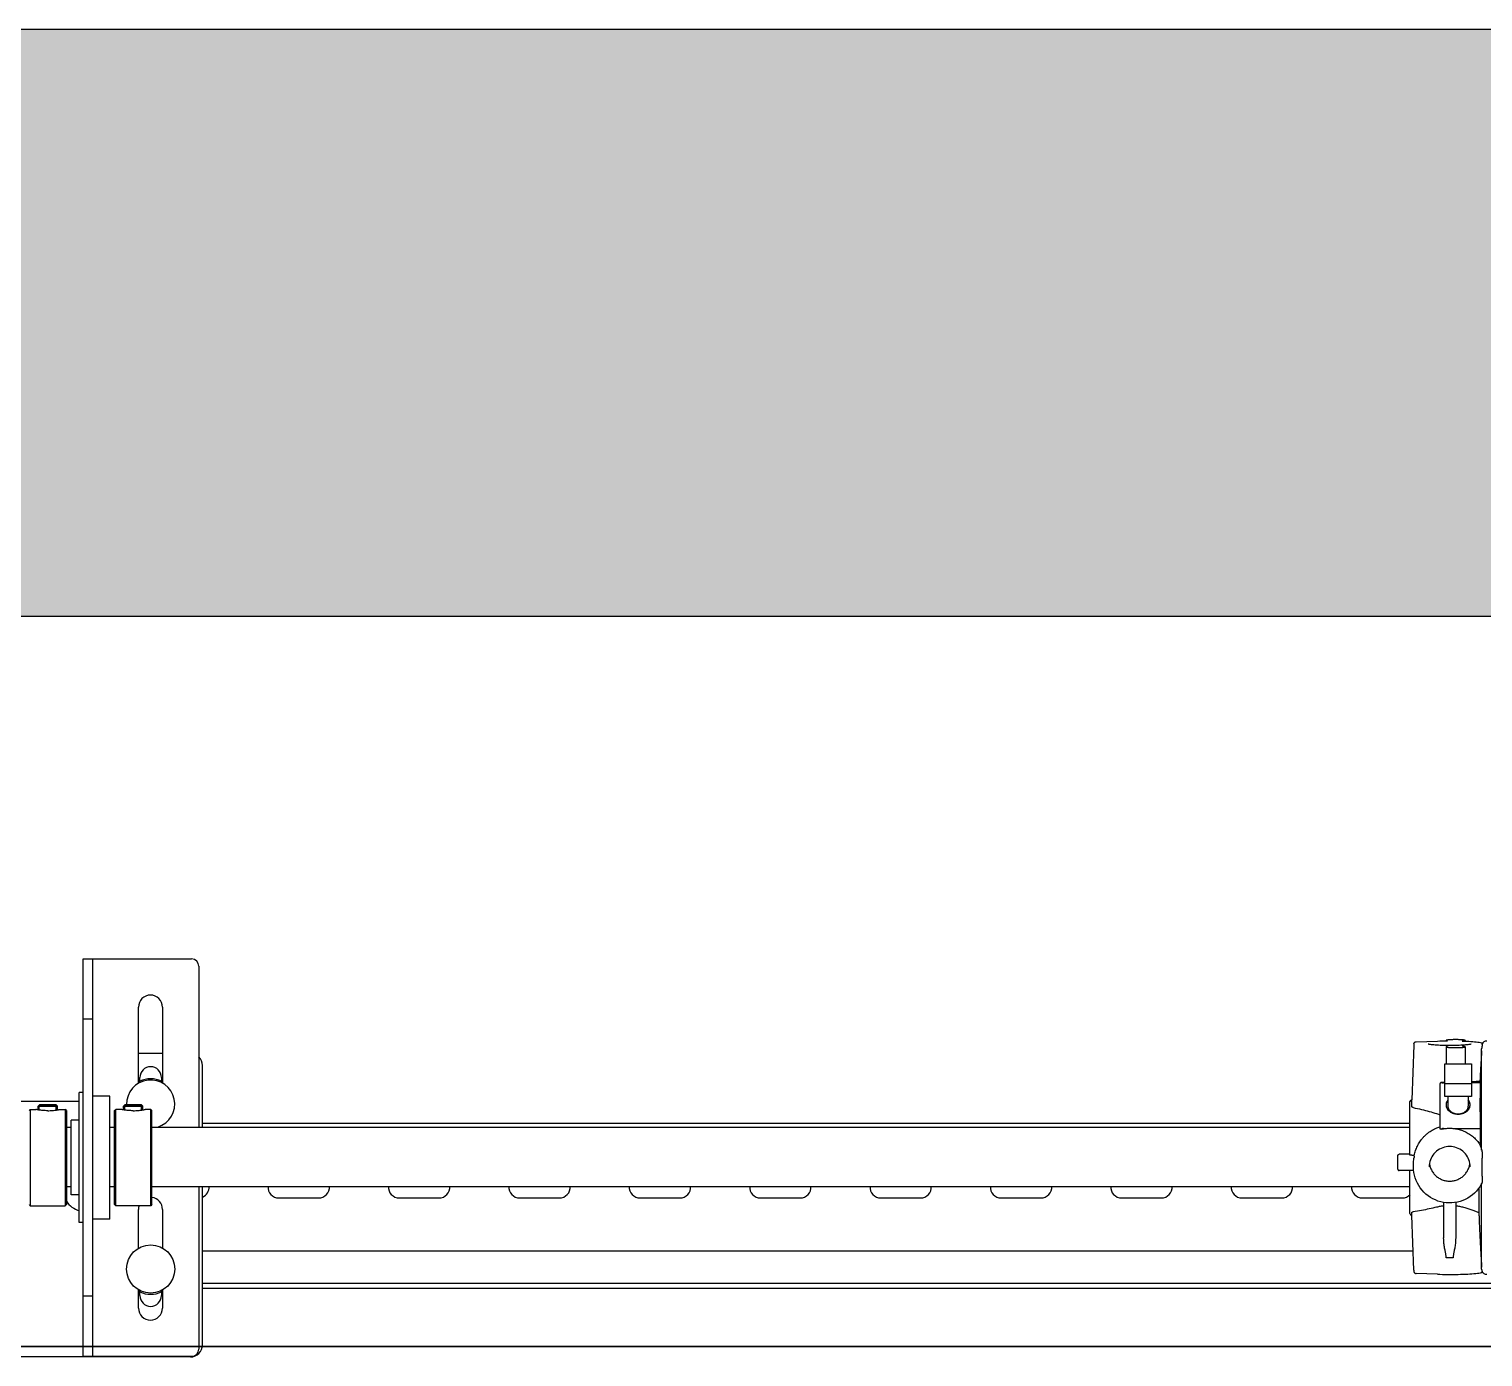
# Model space of a CAD drawing. Header units: millimetres. Extents: x 21899 to 38731, y -5425 to 3612.
# Drawn here: x 23619 to 24223, y -2795 to -2244 of the extents above; entities that cross this region are included whole.
import ezdxf

# ---------------------------------------------------------------- set-up
doc = ezdxf.new("R2010")
doc.units = ezdxf.units.MM
doc.layers.add('dwgmodels.com', color=250, linetype='Continuous')

msp = doc.modelspace()

# ---------------------------------------------------------------- hatches: boundary and pattern name
at = {"layer": 'dwgmodels.com', "true_color": 0xc7c8ca}
h = msp.add_hatch(color=9, dxfattribs=at)
h.dxf.hatch_style = 1
h.paths.add_polyline_path([(21917.10988160016, -2243.561210190703), (25517.10988160016, -2243.561210190703), (25517.10988160016, -2487.446244639048), (21917.10988160016, -2487.446244639048)])

# ---------------------------------------------------------------- linework, layer by layer
at = {"color": 7, "linetype": 'Continuous'}
for p, q in [((23641.5734292887, -2629.663506202787), (23686.5734292887, -2629.663506202787)), ((23641.5734292887, -2794.663506202787), (23641.5734292887, -2629.663506202787)), ((23645.5734292887, -2794.663506202787), (23645.5734292887, -2629.663506202787)), ((23689.5734292887, -2632.663506202787), (23689.5734292887, -2699.473097693788)), ((23664.4934292887, -2681.33172795579), (23664.4934292887, -2649.663506202787)), ((23674.4934292887, -2649.663506202787), (23674.4934292887, -2681.239351912789)), ((23645.5734292887, -2654.663506202787), (23641.5734292887, -2654.663506202787)), ((24195.1848356727, -2664.022519087785), (24204.0327579297, -2663.739064892785)), ((24207.07007513269, -2663.673385115786), (24208.0818860657, -2663.664394069792)), ((24207.57342928871, -2663.498855008782), (24207.57342928871, -2663.668912263785)), ((24207.57342928871, -2666.156310363784), (24207.57342928871, -2673.148594817789)), ((24208.0818885817, -2663.664462957788), (24208.1279778437, -2663.667600160794)), ((24214.23480065871, -2663.746841415787), (24214.30813428971, -2663.745331708787)), ((24214.3081381257, -2663.745266382788), (24215.2163699127, -2663.778575091792)), ((24215.5734292887, -2663.498855008782), (24215.5734292887, -2663.794308662787)), ((24215.5734292887, -2666.156310363784), (24215.5734292887, -2673.148594817789)), ((24222.3556661867, -2709.027495099786), (24222.3556661867, -2667.02797287379)), ((24222.3773632187, -2664.43495385779), (24222.5787862547, -2664.481684408785)), ((24222.4541846007, -2666.359354920789), (24222.4461900717, -2666.388405638785)), ((24222.5707149357, -2664.500753873786), (24222.5651036277, -2664.517135582786)), ((23674.4934292887, -2668.913506202787), (23664.4934292887, -2668.913506202787)), ((23691.0734292887, -2699.473097693788), (23691.0734292887, -2673.913506202787)), ((24207.0734292887, -2673.148594817789), (24218.0734292887, -2673.148594817789)), ((24207.0734292887, -2686.713381888791), (24207.0734292887, -2673.148594817789)), ((24218.0734292887, -2673.148594817789), (24218.0734292887, -2686.713381888791)), ((23665.0734292887, -2680.99686479979), (23665.0734292887, -2678.913506202787)), ((23674.0734292887, -2678.913506202787), (23674.0734292887, -2680.99686479979)), ((23641.5734292887, -2685.163506202787), (23639.9334292887, -2685.163506202787)), ((23639.9334292887, -2739.162770261786), (23639.9334292887, -2685.164242143788)), ((23652.5734292887, -2686.663506202787), (23645.5734292887, -2686.663506202787)), ((23652.5734292887, -2737.662811147786), (23652.5734292887, -2686.664201257789)), ((24205.07342928871, -2700.361223748792), (24205.07342928871, -2682.108731409784)), ((24207.0734292887, -2681.058144052784), (24206.5734292887, -2681.058144052784)), ((24218.0734292887, -2681.545843957787), (24207.0734292887, -2681.545843957787)), ((24218.0734292887, -2686.713381888791), (24207.0734292887, -2686.713381888791)), ((24208.3234292887, -2686.713381888791), (24208.3234292887, -2690.750520897791)), ((24216.8234292887, -2686.713381888791), (24216.8234292887, -2690.750520897791)), ((24221.7730532187, -2681.058144052784), (24218.0734292887, -2681.058144052784)), ((23639.9334292887, -2688.913506202787), (23583.0734292887, -2688.913506202787)), ((23619.0734305817, -2692.66350751179), (23619.5734306317, -2692.163507528787)), ((23619.5734293057, -2692.163506202787), (23621.8234295777, -2692.163506202787)), ((23619.5734293087, -2692.163506202787), (23619.5734293087, -2732.163506202787)), ((23622.8234292887, -2690.863506202784), (23623.5234292887, -2690.163506202787)), ((23622.8234292887, -2690.863506202784), (23630.8234292887, -2690.863506202784)), ((23622.8234292887, -2692.343170813789), (23622.8234292887, -2690.863506202784)), ((23623.3234292887, -2690.363506202784), (23630.3234292887, -2690.363506202784)), ((23623.5234869687, -2690.163506202787), (23630.1233716097, -2690.163506202787)), ((23630.8234292887, -2690.863506202784), (23630.1234292887, -2690.163506202787)), ((23630.8234292887, -2692.343170814785), (23630.8234292887, -2690.863506202784)), ((23631.8234290237, -2692.163506202787), (23634.07342925471, -2692.163506202787)), ((23634.5734278137, -2692.663507711792), (23634.0734277417, -2692.163507715786)), ((23634.0734292507, -2692.163506202787), (23634.0734292507, -2732.163506202787)), ((23634.5734292887, -2692.663671707787), (23634.5734292887, -2731.663340697787)), ((23654.5734292887, -2731.663340697787), (23654.5734292887, -2692.663671707787)), ((23654.5734307647, -2692.663507711792), (23655.0734308367, -2692.163507715786)), ((23657.3234295547, -2692.163506202787), (23655.0734293237, -2692.163506202787)), ((23655.0734293277, -2732.163506202787), (23655.0734293277, -2692.163506202787)), ((23658.3234292887, -2690.863506202784), (23659.0234292887, -2690.163506202787)), ((23658.3234292887, -2690.863506202784), (23666.3234292887, -2690.863506202784)), ((23658.3234292887, -2692.343170814785), (23658.3234292887, -2690.863506202784)), ((23658.8234292887, -2690.363506202784), (23665.8234292887, -2690.363506202784)), ((23659.0234869687, -2690.163506202787), (23665.6233716097, -2690.163506202787)), ((23666.3234292887, -2690.863506202784), (23665.6234292887, -2690.163506202787)), ((23666.3234292887, -2692.343170813789), (23666.3234292887, -2690.863506202784)), ((23669.57342927271, -2692.163506202787), (23667.3234290007, -2692.163506202787)), ((23670.0734279967, -2692.66350751179), (23669.5734279467, -2692.163507528787)), ((23669.5734292697, -2732.163506202787), (23669.5734292697, -2692.163506202787)), ((23670.0734292887, -2731.66334071979), (23670.0734292887, -2692.663671685785)), ((24192.57342928871, -2711.088535550787), (24192.57342928871, -2688.913512414789)), ((24193.3234292887, -2690.901671117785), (24193.3234292887, -2688.163506202787)), ((23639.9334292887, -2696.663506202787), (23636.5734292887, -2696.663506202787)), ((23636.5734292887, -2727.662809752788), (23636.5734292887, -2696.664202652786)), ((23691.0734292887, -2697.913506202787), (24192.57342928871, -2697.913506202787)), ((23634.5734292887, -2699.473097693788), (23636.5734292887, -2699.473097693788)), ((23652.5734292887, -2699.473097693788), (23654.5734292887, -2699.473097693788)), ((23670.0734292887, -2699.473097693788), (24192.57342928871, -2699.473097693788)), ((24206.5734292887, -2700.013780000789), (24207.7537988657, -2700.013780000789)), ((24210.3930597127, -2700.013780000789), (24221.7864128377, -2700.013780000789)), ((24192.57342928871, -2710.791528664786), (24188.0734292887, -2710.791528664786)), ((24222.4461900717, -2709.25379468479), (24222.4541846007, -2709.272653389789)), ((24187.57342928871, -2717.021666773786), (24187.57342928871, -2711.291528664786)), ((24193.3234292887, -2711.151328112786), (24194.3764908327, -2711.151328112786)), ((24194.0734292887, -2716.025121015789), (24194.0734292887, -2714.571825118788)), ((24194.3764908327, -2711.540665103787), (24194.3764908327, -2711.151328112786)), ((24194.1581571017, -2717.521666773786), (24188.0734292887, -2717.521666773786)), ((24192.57342928871, -2735.413499990786), (24192.57342928871, -2717.521666773786)), ((24222.3556661867, -2758.456417730786), (24222.3556661867, -2722.968155001787)), ((23634.5734292887, -2724.082985407784), (23636.5734292887, -2724.082985407784)), ((23639.9334292887, -2727.663506202787), (23636.5734292887, -2727.663506202787)), ((23652.5734292887, -2724.082985407784), (23654.5734292887, -2724.082985407784)), ((23670.0734292887, -2724.082985407784), (24192.57342928871, -2724.082985407784)), ((23689.5734292887, -2724.082985407784), (23689.5734292887, -2791.663506202787)), ((23691.0734292887, -2789.913506202787), (23691.0734292887, -2724.082985407784)), ((23722.8234292887, -2728.913506202787), (23739.3234292887, -2728.913506202787)), ((23772.8234292887, -2728.913506202787), (23789.3234292887, -2728.913506202787)), ((23822.8234292887, -2728.913506202787), (23839.3234292887, -2728.913506202787)), ((23872.8234292887, -2728.913506202787), (23889.3234292887, -2728.913506202787)), ((23922.8234292887, -2728.913506202787), (23939.3234292887, -2728.913506202787)), ((23972.8234292887, -2728.913506202787), (23989.3234292887, -2728.913506202787)), ((24022.8234292887, -2728.913506202787), (24039.3234292887, -2728.913506202787)), ((24072.8234292887, -2728.913506202787), (24089.3234292887, -2728.913506202787)), ((24122.8234292887, -2728.913506202787), (24139.3234292887, -2728.913506202787)), ((24172.8234292887, -2728.913506202787), (24189.3234292887, -2728.913506202787)), ((24221.2065261897, -2724.798107478791), (24221.2065261897, -2735.139509438786)), ((23619.0734305817, -2731.663504893784), (23619.5734306317, -2732.163504876788)), ((23619.5734293057, -2732.163506202787), (23634.07342925471, -2732.163506202787)), ((23634.5734278137, -2731.66350469379), (23634.0734277417, -2732.163504689788)), ((23654.5734307647, -2731.66350469379), (23655.0734308367, -2732.163504689788)), ((23669.57342927271, -2732.163506202787), (23655.0734293237, -2732.163506202787)), ((23664.4934292887, -2749.831727955783), (23664.4934292887, -2733.663506202787)), ((23670.0734279967, -2731.663504893784), (23669.5734279467, -2732.163504876788)), ((23674.4934292887, -2733.663506202787), (23674.4934292887, -2749.739351912789)), ((24193.3234292887, -2736.163506202787), (24193.3234292887, -2734.974725081784)), ((24206.5734292887, -2730.764107299789), (24206.5734292887, -2745.533769809788)), ((24211.5734292887, -2730.756663663788), (24211.5734292887, -2745.533771649783)), ((23641.5734292887, -2739.163506202787), (23639.9334292887, -2739.163506202787)), ((23652.5734292887, -2737.663506202787), (23645.5734292887, -2737.663506202787)), ((24194.1879829057, -2758.911609725788), (24193.3234292887, -2736.163506202787)), ((23691.0734292887, -2750.913506202787), (24193.8839292887, -2750.913506202787)), ((24194.1879829057, -2758.911609725788), (24194.2016025637, -2759.15553382379)), ((24194.2016025637, -2759.15553382379), (24194.2211704207, -2759.39766631579)), ((24210.07342928871, -2753.769291609789), (24208.0734292887, -2753.769291609789)), ((24222.4461900717, -2759.067161155786), (24222.4541846007, -2759.093453079791)), ((24228.7069401057, -2764.467433996791), (23691.0734292887, -2764.467433996791)), ((24204.0008351617, -2760.587037394786), (24195.1848356727, -2760.30449331779)), ((23645.5734292887, -2769.663506202787), (23641.5734292887, -2769.663506202787)), ((23664.4934292887, -2774.663506202787), (23664.4934292887, -2766.995284449784)), ((23665.0734292887, -2769.413506202787), (23665.0734292887, -2767.330147605784)), ((23674.0734292887, -2767.330147605784), (23674.0734292887, -2769.413506202787)), ((23674.4934292887, -2767.087660492785), (23674.4934292887, -2774.663506202787)), ((25031.07342928871, -2766.467433996784), (23691.0734292887, -2766.467433996784)), ((25027.76024583445, -2790.560327215584), (22358.76024583445, -2790.560327215584)), ((23686.0734292887, -2794.913506202787), (23550.0734292887, -2794.913506202787)), ((23641.5734292887, -2794.663506202787), (23686.5734292887, -2794.663506202787))]:
    msp.add_line(p, q, dxfattribs=at)
at = {"color": 2, "linetype": 'Continuous'}
for p, q in [((23623.3234292887, -2692.41941482579), (23623.3234292887, -2690.363506202784)), ((23630.3234292887, -2692.419414828788), (23630.3234292887, -2690.363506202784)), ((23658.8234292887, -2692.419414828788), (23658.8234292887, -2690.363506202784)), ((23665.8234292887, -2692.41941482579), (23665.8234292887, -2690.363506202784))]:
    msp.add_line(p, q, dxfattribs=at)
at = {"color": 9, "linetype": 'Continuous'}
msp.add_line((25027.76024583445, -2790.688754802786), (22358.76024583445, -2790.688754802786), dxfattribs=at)
at = {"color": 7, "linetype": 'Continuous'}
for points in [[(24194.22117049069, -2664.929346004787), (24194.20160439771, -2665.17145278679), (24194.1879839387, -2665.415380142784), (24193.3234292887, -2688.163506202787)], [(24194.22117046471, -2664.92934554579), (24194.24517430369, -2664.785762615787), (24194.2898094727, -2664.647089863787), (24194.3543652527, -2664.515953940785), (24194.4378104017, -2664.395053852788), (24194.5386304377, -2664.287163423791), (24194.6549085997, -2664.194841259787), (24194.7842213467, -2664.120442456793), (24194.9239144897, -2664.065879300791), (24195.0705857257, -2664.032763058787), (24195.1848068307, -2664.022520015789)], [(24209.0734292887, -2665.613060502788), (24208.2612306347, -2665.610146317786), (24207.45542087971, -2665.601429756784), (24206.6623650997, -2665.586989367783), (24205.8883505867, -2665.56695713979), (24205.1395691227, -2665.541520796791), (24204.42208579771, -2665.510927586782), (24203.7418067797, -2665.475490267791), (24203.1044918207, -2665.435599593789), (24202.5157664247, -2665.391745828792), (24201.9811161077, -2665.34455344279), (24201.5059771277, -2665.294850872788), (24201.0957672797, -2665.243788967791), (24200.7674049127, -2665.194940073789), (24200.5277659557, -2665.15238501179), (24200.3581542367, -2665.116570401786), (24200.2441621897, -2665.087980208789), (24200.1753944367, -2665.067477395789), (24200.1594941957, -2665.062083966792)], [(24204.0327579297, -2663.739064892785), (24205.0037398457, -2663.71138218279), (24206.0286591227, -2663.689150524786), (24207.07007513269, -2663.673385115786)], [(24218.0059797997, -2665.055086278788), (24218.0048452037, -2665.055557029789), (24217.9784758077, -2665.065143929789), (24217.9127140517, -2665.085197457784), (24217.7996934027, -2665.114012808788), (24217.6285940757, -2665.150529937791), (24217.3843447307, -2665.194140493792), (24217.0494634717, -2665.244010747791), (24216.6393644307, -2665.295023903791), (24216.1643458497, -2665.344687627783), (24215.6298325827, -2665.391847993787), (24215.04125928271, -2665.435675278788), (24214.4041031657, -2665.475544520787), (24213.7239841897, -2665.510964849791), (24213.0066582067, -2665.541544922789), (24212.2580276047, -2665.566971485789), (24211.4841543287, -2665.58699682879), (24210.69122740471, -2665.60143280279), (24209.8855314897, -2665.610147011788), (24209.0734292887, -2665.613060502788)], [(24215.2163699127, -2663.778575091792), (24216.1335499357, -2663.818989987785), (24217.0147220577, -2663.865014746787), (24217.8556259487, -2663.916485357791), (24218.6523500307, -2663.973247932789), (24219.4014232817, -2664.035184195791), (24220.0999573967, -2664.10225819779), (24220.7458955797, -2664.174609495787), (24221.3385141357, -2664.252760625788), (24221.87963083071, -2664.338156549786), (24222.3773632187, -2664.43495385779)], [(24187.57342928871, -2711.291528664786), (24187.5809206737, -2711.205300688789), (24187.6017909547, -2711.125524803787), (24187.6343149757, -2711.052408151789), (24187.6771953407, -2710.986571850788), (24187.7279819047, -2710.930050995785), (24187.7931887567, -2710.877445044784), (24187.8599756937, -2710.839380942789), (24187.93580184371, -2710.810843022789), (24188.0201595737, -2710.794374424784), (24188.0734292887, -2710.791528664786)], [(24209.0734292887, -2707.557936312785), (24208.33282120471, -2707.590137758789), (24207.5978389797, -2707.686498451783), (24206.8740586817, -2707.846291268792), (24206.1669950687, -2708.068303592789), (24205.4820144757, -2708.350856342784), (24204.8243297127, -2708.691807628786), (24204.1989531107, -2709.088567079789), (24203.6106278347, -2709.538136828787), (24203.0638638947, -2710.037080779783), (24202.5627920007, -2710.581643180785), (24202.1112679727, -2711.167648316792), (24201.7127142387, -2711.790667086783), (24201.3701856327, -2712.445940748783), (24201.08629344471, -2713.128487265787), (24200.8632059347, -2713.833110639784), (24200.70263050871, -2714.554431813785), (24200.6057911637, -2715.286966467787), (24200.5734292887, -2716.025121015789)], [(24217.57342928871, -2716.025121015789), (24217.5410650017, -2715.286939006788), (24217.4442200077, -2714.554386278791), (24217.2836378927, -2713.83305581879), (24217.06054457271, -2713.128431009785), (24216.77664904371, -2712.445889702789), (24216.4341206607, -2711.790626242788), (24216.0355712047, -2711.167620723785), (24215.5840554347, -2710.58162995479), (24215.0829951187, -2710.037081212789), (24214.53624493571, -2709.538148686794), (24213.9479340567, -2709.088587014785), (24213.3225706597, -2708.691831658785), (24212.6648959887, -2708.350880437787), (24211.9799204397, -2708.06832422779), (24211.2728552047, -2707.846306026791), (24210.54906542671, -2707.686506498789), (24209.8140649597, -2707.590140162787), (24209.0734292887, -2707.557936312785)], [(24187.57342928871, -2717.021666773786), (24187.5807718507, -2717.107040357785), (24187.6026384927, -2717.190059249793), (24187.6385464167, -2717.268399194787), (24187.6877258237, -2717.339837855785), (24187.7489535097, -2717.402081637791), (24187.82059588371, -2717.453031200786), (24187.9005965827, -2717.490845690789), (24187.98642388771, -2717.514038645788), (24188.0734292887, -2717.521666773786)], [(24222.4548342437, -2722.781029658787), (24222.2145288617, -2723.234474332787), (24221.6143172207, -2724.228179983789), (24220.9386180897, -2725.172535018786), (24220.1914870077, -2726.061860579788), (24219.37743479171, -2726.890780566786), (24218.5013258607, -2727.654332683787), (24217.5684660217, -2728.347885008787), (24216.5844410427, -2728.967279478786), (24215.5551916577, -2729.50877038279), (24214.4869092497, -2729.96909703679), (24213.3860196957, -2730.345486289787), (24212.2591671337, -2730.635664215786), (24211.1131197477, -2730.837885957788), (24209.9547959527, -2730.950929241788), (24208.7911660667, -2730.974114209786), (24207.6292385177, -2730.907301578789), (24206.4760160777, -2730.75089561879), (24205.3384410337, -2730.505840398788), (24204.22336012369, -2730.173613258785), (24203.1375022877, -2729.756223570783), (24202.0873802797, -2729.256178691789), (24201.0793461837, -2728.676509027786), (24200.1194370877, -2728.020692735789), (24199.2134465707, -2727.292693518788), (24198.3668183237, -2726.496893719786), (24197.5846380977, -2725.638079887789), (24196.87162500271, -2724.721442715791), (24196.23204311371, -2723.752471550792), (24195.6697598417, -2722.737034623789), (24195.1881350957, -2721.681210329787), (24194.7900719657, -2720.59136911679), (24194.4779592597, -2719.474061628784), (24194.2536714267, -2718.33600407879), (24194.11855782371, -2717.184050723788), (24194.0734292887, -2716.025121015789)], [(24194.2211704627, -2759.397666827785), (24194.2451742567, -2759.541249598793), (24194.2898094067, -2759.679922378791), (24194.3543651747, -2759.811058331792), (24194.4378103187, -2759.931958448791), (24194.5386303547, -2760.039848905786), (24194.6549085247, -2760.13217109479), (24194.7842212847, -2760.20656991879), (24194.9239144457, -2760.261133091788), (24195.0705857037, -2760.294249343789), (24195.1848068307, -2760.304492389792)], [(24204.0008351617, -2760.587037394786), (24205.0342900987, -2760.616392701786), (24206.0909356097, -2760.638994672789), (24207.1647191167, -2760.654729578791), (24208.2494809197, -2760.663517317787), (24209.3389797927, -2760.665312746789), (24210.4269403477, -2760.660106738791), (24211.5071003877, -2760.647926349784), (24212.5732491947, -2760.62883432679), (24213.6192813927, -2760.602927618786), (24214.6392424597, -2760.57033487379), (24215.6273738507, -2760.531212702788), (24216.5781550307, -2760.485740451792), (24217.48640559371, -2760.43410908479), (24218.3473243257, -2760.37650748779), (24219.15658625971, -2760.313097463784), (24219.9105284167, -2760.243964054784), (24220.60641598571, -2760.16901897979), (24221.2429235357, -2760.08779162379), (24221.8214680717, -2759.998861139788), (24222.3503066727, -2759.897939743789), (24222.5787891737, -2759.845326826786)]]:
    msp.add_lwpolyline(points, dxfattribs=at)
at = {"color": 2, "linetype": 'Continuous'}
for points in [[(24208.3227063457, -2688.256261598786), (24207.9172783127, -2688.87505414479), (24207.6615455637, -2689.552635614791), (24207.5734519767, -2690.254565905789), (24207.6560041227, -2690.956888625786), (24207.9063845567, -2691.635633990789), (24208.3227064737, -2692.275866992788)], [(24208.3227063457, -2692.275866835787), (24208.8212931567, -2692.78887681079), (24209.4385471747, -2693.239599722789), (24210.1320440947, -2693.597057067791), (24210.9103685517, -2693.865673725786), (24211.7200257567, -2694.026987483785), (24212.5734290887, -2694.08299564379)], [(24212.57342928871, -2694.08299564379), (24213.40727302271, -2694.029543477789), (24214.2342349487, -2693.866280422788), (24214.9974773907, -2693.604427663786), (24215.70644834571, -2693.240743787786), (24216.31241974171, -2692.800225042783), (24216.8241521267, -2692.275866965787)], [(24216.8241522327, -2692.275866835787), (24217.2295802657, -2691.657074289791), (24217.4853130147, -2690.97949281979), (24217.5734066017, -2690.277562528785), (24217.4908544557, -2689.575239808788), (24217.2404740217, -2688.896494443792), (24216.8241521047, -2688.256261441786)]]:
    msp.add_lwpolyline(points, dxfattribs=at)
at = {"color": 7, "linetype": 'Continuous'}
msp.add_circle((23669.5734292887, -2758.413506202787), 10, dxfattribs=at)
for centre, radius, start, end in [((23686.5734292887, -2632.663506202787), 3, 0, 90), ((23669.4934292887, -2649.663506202787), 5, 0, 180), ((24224.3556661867, -2665.764580358789), 2, 86.81881427445902, 156.1855683570263), ((23669.5734292887, -2678.913506202787), 4.5, 0, 180), ((23686.0734292887, -2673.913506202787), 5, 0, 45.50943800400888), ((23669.5734292887, -2689.913506202787), 10, 287.0432867470842, 181.4337310714126), ((23669.5734292887, -2689.913506202787), 10.5, 64.5756014946988, 115.4243985053012), ((24193.3234292887, -2688.913506202787), 0.75, 90, 180), ((23669.4934292887, -2733.663506202787), 5, 0, 83.28157718963534), ((23689.3234292887, -2724.413506202787), 4.5, 293.6179292621574, 4.28480087664532), ((23722.8234292887, -2724.413506202787), 4.5, 175.7151991233547, 270), ((23739.3234292887, -2724.413506202787), 4.5, 270, 4.28480087664532), ((23772.8234292887, -2724.413506202787), 4.5, 175.7151991233547, 270), ((23789.3234292887, -2724.413506202787), 4.5, 270, 4.28480087664532), ((23822.8234292887, -2724.413506202787), 4.5, 175.7151991233547, 270), ((23839.3234292887, -2724.413506202787), 4.5, 270, 4.28480087664532), ((23872.8234292887, -2724.413506202787), 4.5, 175.7151991233547, 270), ((23889.3234292887, -2724.413506202787), 4.5, 270, 4.28480087664532), ((23922.8234292887, -2724.413506202787), 4.5, 175.7151991233547, 270), ((23939.3234292887, -2724.413506202787), 4.5, 270, 4.28480087664532), ((23972.8234292887, -2724.413506202787), 4.5, 175.7151991233547, 270), ((23989.3234292887, -2724.413506202787), 4.5, 270, 4.28480087664532), ((24022.8234292887, -2724.413506202787), 4.5, 175.7151991233547, 270), ((24039.3234292887, -2724.413506202787), 4.5, 270, 4.28480087664532), ((24072.8234292887, -2724.413506202787), 4.5, 175.7151991233547, 270), ((24089.3234292887, -2724.413506202787), 4.5, 270, 4.28480087664532), ((24122.8234292887, -2724.413506202787), 4.5, 175.7151991233547, 270), ((24139.3234292887, -2724.413506202787), 4.5, 270, 4.28480087664532), ((24172.8234292887, -2724.413506202787), 4.5, 175.7151991233547, 270), ((24189.3234292887, -2724.413506202787), 4.5, 270, 318.285556836009), ((23642.8734292887, -2724.71350620279), 10, 213.6675946488646, 252.9015653010795), ((23669.4934292887, -2733.663506202787), 5, 162.4548076977183, 180), ((24193.3234292887, -2735.413506202787), 0.75, 180, 270), ((24224.3556661867, -2758.562432046792), 2, 198.7216742322685, 273.181185725541), ((23669.5734292887, -2758.413506202787), 10.5, 244.5756014946988, 295.4243985053012), ((23669.5734292887, -2769.413506202787), 4.5, 180, 0), ((23669.4934292887, -2774.663506202787), 5, 180, 0), ((23686.0734292887, -2789.913506202787), 5, 270, 0), ((23686.5734292887, -2791.663506202787), 3, 270, 0)]:
    msp.add_arc(centre, radius, start, end, dxfattribs=at)
for points, start_tangent, end_tangent in [([(24215.5727961917, -2663.49877991179), (24215.5728123867, -2663.493021197786), (24215.54216078371, -2663.457401226793), (24215.4656423217, -2663.422260342786), (24215.3441413417, -2663.388004670787), (24215.1790620537, -2663.355030105786), (24214.9723123027, -2663.323717736786), (24214.7262815217, -2663.294429441785), (24214.4438131167, -2663.267503705787), (24214.1281716047, -2663.243251709786), (24213.78300488371, -2663.221953734786), (24213.4123020727, -2663.203855921785), (24213.0203474137, -2663.189167424784), (24212.6116707487, -2663.178057997788), (24212.19099517771, -2663.170656031785), (24211.7631824647, -2663.167047069788), (24211.3331768557, -2663.167272816785), (24210.90594793471, -2663.171330661784), (24210.4864331907, -2663.179173707789), (24210.0794809517, -2663.190711307785), (24209.6897943587, -2663.205810119785), (24209.3218770097, -2663.224295645787), (24208.9799809057, -2663.245954244785), (24208.66805731571, -2663.270535605787), (24208.3897111087, -2663.297755640788), (24208.1481590987, -2663.32729976679), (24207.9461928597, -2663.358826541787), (24207.7861464747, -2663.391971607789), (24207.6698695537, -2663.426351910786), (24207.5987058617, -2663.461570115791), (24207.5734777887, -2663.497219207786), (24207.5734873637, -2663.498849868784)], (0.083370773, 0.7631283380999998), (0.03070086000000001, -0.7359548829999998)), ([(24207.5734873637, -2666.156315503789), (24207.5734777887, -2666.157946163783), (24207.5987058617, -2666.193595256789), (24207.6698695537, -2666.228813461787), (24207.7861464747, -2666.263193763787), (24207.9461928597, -2666.296338830785), (24208.1481590987, -2666.327865604786), (24208.3897111087, -2666.357409730788), (24208.66805731571, -2666.384629766786), (24208.9799809057, -2666.409211127788), (24209.3218770097, -2666.430869726786), (24209.6897943587, -2666.449355251783), (24210.0794809517, -2666.464454064788), (24210.4864331907, -2666.475991664784), (24210.90594793471, -2666.483834710789), (24211.3331768557, -2666.487892555788), (24211.7631824647, -2666.488118302785), (24212.19099517771, -2666.484509339783), (24212.6116707487, -2666.477107373788), (24213.0203474137, -2666.465997947789), (24213.4123020727, -2666.451309450787), (24213.78300488371, -2666.43321163679), (24214.1281716047, -2666.411913662787), (24214.4438131167, -2666.387661666786), (24214.7262815217, -2666.360735930788), (24214.9723123027, -2666.331447635786), (24215.1790620537, -2666.30013526579), (24215.3441413417, -2666.267160701786), (24215.4656423217, -2666.232905029787), (24215.54216078371, -2666.197764145787), (24215.5728123867, -2666.162144174787), (24215.5727961917, -2666.15638546079)], (-0.03070086000000001, -0.7359548829999998), (-0.08337077300000002, 0.7631283383000004)), ([(24207.5734873637, -2663.498849868784), (24207.59447685171, -2663.532887193791), (24207.6614603167, -2663.568161860787), (24207.7736540037, -2663.602635538789), (24207.9297612347, -2663.635909819788), (24208.0824362997, -2663.660996448789)], (0.002075695099999999, -0.04975814759999997), (0.05411233640000002, -0.008076245300000003)), ([(24208.1279792337, -2665.987564988785), (24207.9297612347, -2666.019255551788), (24207.7736540037, -2666.052529833791), (24207.6614603167, -2666.087003511786), (24207.59447685171, -2666.122278178789), (24207.5734873637, -2666.156315503789)], (-0.05872255459999999, -0.0082689767), (-0.002250302, -0.0539437903)), ([(24208.0824362997, -2663.660996448789), (24208.1279792347, -2663.667600383787)], (0.0045519161, -0.0006793717000000001), (0.00455644, -0.0006416119999999997)), ([(24215.5727961917, -2666.15638546079), (24215.5572428777, -2666.126456778782), (24215.4956321817, -2666.091114400793), (24215.3886923287, -2666.056525493792), (24215.2376592237, -2666.023089805787), (24215.0442783597, -2665.991193754789), (24214.8107976117, -2665.961207449787), (24214.5399296687, -2665.933477884786), (24214.2347948077, -2665.908323473786)], (-0.014227655, 0.130231811), (-0.1376928858000001, 0.010191101)), ([(24214.2347966777, -2663.746841743787), (24214.3078092427, -2663.741304177785)], (0.0073021758, 0.0005404579), (0.0073002669, 0.0005674694999999999)), ([(24214.3078092427, -2663.741304177785), (24214.5399296687, -2663.721687487787), (24214.8107976117, -2663.693957922786), (24215.0442783597, -2663.663971617783), (24215.2376592237, -2663.632075566786), (24215.3886923287, -2663.598639878788), (24215.4956321817, -2663.564050971787), (24215.5572428777, -2663.528708592787), (24215.5727961917, -2663.49877991179)], (0.1303564368, 0.0101329584), (0.0134731099, 0.1233251365)), ([(24222.3553524557, -2667.874685805788), (24222.2883891797, -2668.925966115787), (24222.1915509967, -2670.484566790788), (24222.0976405487, -2672.043125720784), (24222.00701812271, -2673.595570830783), (24221.9189681217, -2675.154364702788), (24221.8302615987, -2676.780638505787), (24221.7378866317, -2678.54100263279), (24221.6417335087, -2680.455716973784)], (-0.08089219780000001, -1.2575384756), (-0.06172115989999998, -1.2586249088)), ([(24222.4461900717, -2666.388405638785), (24222.4073995617, -2666.54980950479), (24222.3800218097, -2666.703892891792), (24222.3632203117, -2666.849971038786), (24222.3560603037, -2666.988188397789), (24222.3556660937, -2667.02848113479)], (-0.0169869378, -0.06255748430000001), (2.889799999999999e-06, -0.06483544459999997)), ([(24222.4623184627, -2666.230718198787), (24222.4582576437, -2666.295943414787), (24222.4541846007, -2666.359354920789)], (-0.0007881915999999999, -0.0128652468), (-0.0008388135000000001, -0.0128620455)), ([(24222.5651036277, -2665.13802978879), (24222.57342627971, -2665.17406014279), (24222.5779270797, -2665.217429027785), (24222.5789492287, -2665.266824148786), (24222.5769212047, -2665.321430493788), (24222.5722054607, -2665.381195737786), (24222.5651127937, -2665.44602978579), (24222.55624322771, -2665.513773702793), (24222.5462863617, -2665.582456823789), (24222.5357491277, -2665.651351485789), (24222.5250170637, -2665.720129206786), (24222.5143491257, -2665.788923033791), (24222.5038882497, -2665.858411586787), (24222.4936685657, -2665.930086829789), (24222.4838847107, -2666.004779156787), (24222.4751221577, -2666.080573533787), (24222.4678227907, -2666.15618611179), (24222.4623184627, -2666.230718198787)], (0.03384775970000001, -0.1048150971), (-0.006735411100000001, -0.1099386632)), ([(24222.5280656687, -2664.958751986787), (24222.5211109317, -2664.82758357379), (24222.5306732877, -2664.674662574786)], (-0.003106779399999999, 0.02831590069999999), (0.003678644, 0.02826011260000001)), ([(24222.5651034517, -2665.138028994794), (24222.5312920837, -2664.985176085787), (24222.5280656687, -2664.958751986787)], (-0.0056277289, 0.0174271787), (-0.001999476500000001, 0.01822368770000001)), ([(24222.5306732877, -2664.674662574786), (24222.5312914447, -2664.669994052792), (24222.5651034137, -2664.517136548786)], (0.0020846716, 0.0160148833), (0.0049553825, 0.0153451483)), ([(24222.5308993497, -2664.674682468789), (24222.53383948471, -2664.662527498784), (24222.5446164097, -2664.61898922179), (24222.5548311417, -2664.579344138789)], (0.0022770029, 0.009540754100000002), (0.002554286399999999, 0.0078176266)), ([(24222.5548311417, -2664.579344138789), (24222.5639327617, -2664.544791921786), (24222.5661642997, -2664.515132721785)], (0.0015239736, 0.0046642603), (-0.0008690135999999998, 0.0003562969000000001)), ([(24221.6417335087, -2680.455716973784), (24221.0755060497, -2680.522948368789), (24220.4572365087, -2680.586936516784), (24219.7895906117, -2680.647405991791), (24219.07546958271, -2680.704094173789), (24218.3179700847, -2680.756755422788), (24218.0734738827, -2680.772312573785)], (-0.3554079459999997, -0.04530646409999997), (-0.3575920773000001, -0.022273483)), ([(24221.6417335087, -2680.455716973784), (24221.6662161167, -2680.601327113787), (24221.6970896007, -2680.754943900787), (24221.7333478217, -2680.909551411789), (24221.7730532187, -2681.058144052784)], (0.009275625499999999, -0.06099381269999999), (0.0168070761, -0.05936164259999997)), ([(24205.07342928871, -2682.108731409784), (24205.0865385667, -2681.833764250792), (24205.1230667087, -2681.584129584788), (24205.1792613997, -2681.359916080788), (24205.2523471567, -2681.159632871788), (24205.3401388247, -2680.98225310079)], (0, 0.1169838888), (0.0578337911, 0.1016881647)), ([(24207.0734261137, -2681.010328868791), (24206.9174537357, -2681.008516955788), (24206.1243788267, -2680.997139407789), (24205.3401388247, -2680.98225310079)], (-0.1733414306, 0.001936714), (-0.1733125928999999, 0.003698557)), ([(24205.3401388247, -2680.98225310079), (24205.4572888927, -2680.999670198786), (24205.5848027257, -2681.014467024792), (24205.7187403227, -2681.026749234787), (24205.85666885971, -2681.036730491791), (24205.9983489177, -2681.044682820788), (24206.1419877707, -2681.050699680791), (24206.2862178837, -2681.054884563791), (24206.4307118187, -2681.057344862786), (24206.5734292887, -2681.058144052784)], (0.1219367908, -0.0206856402), (0.1236789257, 0)), ([(24221.7730532187, -2681.058144052784), (24221.7384147277, -2682.629732337789), (24221.7101172547, -2684.203799100791), (24221.6882280777, -2685.781381033785), (24221.6728237377, -2687.363480892791), (24221.6639918327, -2688.94981769279), (24221.66180191271, -2690.538129084789), (24221.66627178271, -2692.12605791179), (24221.6773649627, -2693.711138956789), (24221.6949978437, -2695.291442949792), (24221.7190914417, -2696.86780576379), (24221.7495791927, -2698.441437287789), (24221.7864128377, -2700.013780000789)], (-0.04559668550000002, -1.895209493300001), (0.048210877, -1.8951447946)), ([(23626.8234292887, -2692.673927394784), (23625.8011000957, -2692.652154134785), (23624.82317101571, -2692.590788340787), (23623.9350984927, -2692.501219106789), (23623.1783818517, -2692.400016266789), (23622.8231433337, -2692.344930609792)], (-0.4022154675, 0), (-0.3966780868, 0.06445771050000002)), ([(23626.8234292887, -2692.673927394784), (23627.8457583557, -2692.652154140787), (23628.8236878247, -2692.590788318785)], (0.2002413854, 0), (0.1993781541999999, 0.0164944074)), ([(23628.8236878247, -2692.590788318785), (23629.7117603947, -2692.501219070788)], (0.08887301659999997, 0.007352398999999996), (0.08894422889999996, 0.0105860341)), ([(23629.7117603947, -2692.501219070788), (23630.4684772097, -2692.40001619579)], (0.076077213, 0.0090546175), (0.07461209339999998, 0.0110417866)), ([(23630.4684772097, -2692.40001619579), (23630.8237152447, -2692.344930609792)], (0.0355450988, 0.005260292), (0.0358701315, 0.0058286723)), ([(23630.8237152447, -2692.344930609792), (23631.0649421107, -2692.304492669786)], (0.0237047883, 0.003851880000000001), (0.0246466841, 0.004256443700000002)), ([(23631.0649421107, -2692.304492669786), (23631.4888846497, -2692.22834489179)], (0.0441676345, 0.007627681299999995), (0.0368240275, 0.006839484800000004)), ([(23631.4888846497, -2692.22834489179), (23631.7403310817, -2692.179998616784)], (0.02189052950000001, 0.004065822099999999), (0.03496297779999999, 0.006915616799999999)), ([(23662.3234292887, -2692.673927394784), (23661.3011002227, -2692.652154140787), (23660.3231712237, -2692.590788357784), (23659.4350987457, -2692.501219136788), (23658.6783821237, -2692.400016306792), (23658.3231433337, -2692.344930609792)], (-0.4022154674, 0), (-0.3966780996, 0.06445771300000003)), ([(23662.3234292887, -2692.673927394784), (23663.3457584827, -2692.652154134785), (23664.3236880277, -2692.590788301788)], (0.2002414058, 0), (0.1993781744, 0.0164944107)), ([(23664.3236880277, -2692.590788301788), (23665.2117606467, -2692.501219040789)], (0.0888730214, 0.007352400100000002), (0.0889442338, 0.0105860356)), ([(23665.2117606467, -2692.501219040789), (23665.9684774807, -2692.40001615479)], (0.07607721499999999, 0.009054618500000002), (0.074612095, 0.01104178760000001)), ([(23665.9684774807, -2692.40001615479), (23666.3237152447, -2692.344930609792)], (0.03554507200000001, 0.005260288400000001), (0.03587010340000001, 0.005828667699999999)), ([(23666.3237152447, -2692.344930609792), (23666.5649423887, -2692.304492621794)], (0.0237048152, 0.0038518843), (0.0246467132, 0.004256449000000002)), ([(23666.5649423887, -2692.304492621794), (23666.9888849337, -2692.228344838784)], (0.04416763400000002, 0.007627681600000002), (0.0368240294, 0.0068394856)), ([(23666.9888849337, -2692.228344838784), (23667.2403312447, -2692.179998584792)], (0.0218905227, 0.0040658211), (0.03496296270000002, 0.006915613900000002)), ([(24193.9495553817, -2691.383958870787), (24193.8366270767, -2691.355278363788), (24193.7293086997, -2691.318453870788), (24193.6307032087, -2691.274235182786), (24193.5426695327, -2691.223244318784), (24193.4667080247, -2691.16594280179), (24193.4055017867, -2691.103940199786), (24193.3605050467, -2691.038463052786), (24193.3327786207, -2690.970462746789), (24193.3234292887, -2690.901994705791)], (-0.0825430097, 0.0176244919), (1.716e-07, 0.08440362060000002)), ([(24193.9495556367, -2691.383958930792), (24197.3516577637, -2692.160236523787), (24200.5971908427, -2692.999942907789), (24203.6728276157, -2693.895140498784)], (0.9823771674999988, -0.2097560833), (0.9599963693000001, -0.2957524041999999)), ([(24208.3184286937, -2688.261545530791), (24208.1558690667, -2688.478181318789), (24207.9285456897, -2688.853272259783), (24207.7556793267, -2689.244926893787), (24207.6392966767, -2689.648553429792), (24207.5807622197, -2690.059419715786), (24207.5734366327, -2690.266064216785)], (-0.1370799397999999, -0.1695712859999999), (0, -0.2181024231)), ([(24207.5734366327, -2690.266064216785), (24207.5807622197, -2690.472708718788), (24207.6392966767, -2690.883575003785), (24207.7556793267, -2691.28720153979), (24207.9285456897, -2691.678856174791), (24208.1558690667, -2692.053947114788), (24208.3184286937, -2692.270582903782)], (0, -0.218102423), (0.1370799397999999, -0.1695712859999999)), ([(24208.3184286937, -2692.270582903782), (24208.4349842987, -2692.408076762784), (24208.7626190137, -2692.737093272788), (24209.1349319947, -2693.037139225789), (24209.5475582137, -2693.304696857786), (24209.9956600037, -2693.536629300792), (24210.4739837817, -2693.730217358783), (24210.9769216387, -2693.883191387789), (24211.4985770877, -2693.993757908787), (24212.0328341967, -2694.060620628787), (24212.57342928871, -2694.08299564379)], (0.3002691189999999, -0.3714403488), (0.477342474, 0)), ([(24208.3234292887, -2690.750520897791), (24208.3501523967, -2691.113777516783), (24208.4299856627, -2691.472465971792), (24208.5619251357, -2691.822075549784), (24208.74431160071, -2692.158209705785), (24208.9748514427, -2692.476641357784), (24209.2506454887, -2692.773366044787), (24209.5682254687, -2693.044652278792), (24209.9235976317, -2693.287088480787), (24210.3122929637, -2693.497625872793), (24210.7294233977, -2693.673616826791), (24211.16974327571, -2693.812848152784), (24211.6277153197, -2693.913568936792), (24212.0975802657, -2693.974512556788), (24212.57342928871, -2693.994912610791)], (0, -0.5914735217999998), (0.5909504793, 0)), ([(24212.57342928871, -2693.994912610791), (24213.0492783127, -2693.974512556788), (24213.5191432587, -2693.913568936792), (24213.9771153027, -2693.812848152784), (24214.4174351807, -2693.673616826791), (24214.8345656147, -2693.497625872793), (24215.2232609467, -2693.287088480787), (24215.5786331097, -2693.044652278792), (24215.8962130897, -2692.773366044787), (24216.1720071357, -2692.476641357784), (24216.4025469777, -2692.158209705785), (24216.5849334427, -2691.822075549784), (24216.7168729157, -2691.472465971792), (24216.7967061817, -2691.113777516783), (24216.8234292887, -2690.750520897791)], (0.5909504793, 0), (0, 0.5914735217999998)), ([(24212.57342928871, -2694.08299564379), (24213.1140243817, -2694.060620628787), (24213.64828149071, -2693.993757908787), (24214.1699369397, -2693.883191387789), (24214.6728747967, -2693.730217358783), (24215.15119857471, -2693.536629300792), (24215.5993003647, -2693.304696857786), (24216.01192658371, -2693.037139225789), (24216.3842395647, -2692.737093272788), (24216.7118742797, -2692.408076762784), (24216.8284298847, -2692.270582903782)], (0.477342474, 0), (0.3002691189999999, 0.3714403488)), ([(24217.5734219457, -2690.266064216785), (24217.5660963587, -2690.059419715786), (24217.5075619017, -2689.648553429792), (24217.3911792517, -2689.244926893787), (24217.2183128887, -2688.853272259783), (24216.9909895117, -2688.478181318789), (24216.8284298847, -2688.261545530791)], (0, 0.2181024231), (-0.1370799397999999, 0.1695712859999999)), ([(24216.8284298847, -2692.270582903782), (24216.9909895117, -2692.053947114788), (24217.2183128887, -2691.678856174791), (24217.3911792517, -2691.28720153979), (24217.5075619017, -2690.883575003785), (24217.5660963587, -2690.472708718788), (24217.5734219457, -2690.266064216785)], (0.1370799397999999, 0.1695712859999999), (0, 0.218102423)), ([(24203.6728274967, -2693.89514046279), (24204.37563340271, -2694.09823732079), (24205.07342928871, -2694.273010469793)], (0.1386602585, -0.0427179791), (0.1413668681, -0.03266346010000001)), ([(24194.3764908327, -2711.151328112786), (24194.5984812817, -2710.209289630782), (24194.8838992937, -2709.268169126788), (24195.2349023667, -2708.330269363791), (24195.6537313817, -2707.39884780079), (24196.1423989927, -2706.478361981784), (24196.7022402727, -2705.574707411792), (24197.3333062267, -2704.695390224786), (24198.0336293877, -2703.849528607783), (24198.7984917837, -2703.047532721788), (24199.6199620927, -2702.300326341787), (24200.4870494287, -2701.618112573788), (24201.3867062887, -2701.00894597779), (24202.3055456917, -2700.477605801783), (24203.23170628971, -2700.02523953379), (24204.1562170637, -2699.649875771787), (24205.07342928871, -2699.347533827788)], (0.3322410662999998, 1.6390495069), (1.6048817589, 0.4703423776999999)), ([(24205.8005756587, -2700.315978456792), (24205.6619455857, -2700.339113857788), (24205.5302570397, -2700.359672846784), (24205.4086119587, -2700.376585559783), (24205.2999472707, -2700.388703149782), (24205.2086409247, -2700.394662452791), (24205.1373586337, -2700.393173677783), (24205.07342928871, -2700.361223748792)], (-0.07296884879999997, -0.01246070439999999), (0, 0.0740251447)), ([(24205.8005756587, -2700.315978456792), (24206.4468990137, -2700.186765735789), (24207.0982923907, -2700.085976983786), (24207.75379886571, -2700.013780000789)], (0.1930393971999999, 0.04301009679999999), (0.1970112159, 0.0173394948)), ([(24206.5734292887, -2700.013780000789), (24206.4189798867, -2700.025016192785), (24206.2627976407, -2700.059606356788), (24206.1076536377, -2700.11827932879), (24205.95328142071, -2700.20290828679), (24205.8005756587, -2700.315978456792)], (-0.0846750463, 0), (-0.06460475739999998, -0.05473653979999999)), ([(24207.75379886571, -2700.013780000789), (24208.6330463667, -2699.962264293785), (24209.51381221171, -2699.962264293785), (24210.3930597127, -2700.013780000789)], (0.263210182, 0.0231658465), (0.263210182, -0.0231658465)), ([(24210.3930597127, -2700.013780000789), (24211.4330342977, -2700.141929330786), (24212.4614843957, -2700.342121053787), (24213.4733979347, -2700.613378390788), (24214.4638347297, -2700.954376415788), (24215.42796177771, -2701.363450326784), (24216.3610745227, -2701.838603212791), (24217.2586198017, -2702.377515797789), (24218.1162180477, -2702.977557760789), (24218.9296846477, -2703.63580057079), (24219.6950503517, -2704.349031775791), (24220.40858062571, -2705.113770676786), (24221.0667938627, -2705.926285303789), (24221.6664783657, -2706.782610625787)], (1.3555971347, -0.1193098038), (0.7411507157999996, -1.1413036569)), ([(24221.7864128377, -2700.013780000789), (24221.7572846947, -2701.34939720679), (24221.7298316197, -2702.737935671788), (24221.7051334987, -2704.135416161787), (24221.6838975087, -2705.498329746793), (24221.6664783657, -2706.782610625787)], (-0.0154335578, -0.6768161923), (-0.0085164417, -0.6769385667)), ([(24193.3234292887, -2711.151328112786), (24193.2258164707, -2711.150794151787), (24193.12981743171, -2711.149200290785), (24193.0371376277, -2711.146574405788), (24192.9492794467, -2711.142958402788), (24192.8677185437, -2711.13841007279), (24192.7938620897, -2711.133003731784), (24192.7290321447, -2711.12683243579), (24192.6743356307, -2711.119997523792), (24192.6307452597, -2711.112614654785), (24192.57342928871, -2711.088535550787)], (-0.0756642391, 0), (0, 0.0756642391)), ([(24221.6664783657, -2706.782610625787), (24221.7582401127, -2707.075316608783), (24221.8540172227, -2707.378153285785), (24221.95351090971, -2707.690963057788), (24222.05646377971, -2708.013835932792), (24222.1629573967, -2708.348043964792), (24222.2732801777, -2708.695661710788), (24222.3557677327, -2708.957191381787)], (0.06789991900000002, -0.2177818779999999), (0.06840839030000002, -0.2176227442999999)), ([(24222.3580932947, -2709.02711370279), (24222.36771667771, -2709.068620904787), (24222.3847856997, -2709.111825109789), (24222.4106261757, -2709.172791723789), (24222.4461900717, -2709.25379468479)], (-0.0007914603999999999, -0.0146416514), (0.009630863300000002, -0.0217133601)), ([(24222.4541846007, -2709.272653389789), (24222.4583581797, -2709.293958528791)], (0.0005083637000000002, -0.0021110839), (0.0003404656999999999, -0.0021461811)), ([(24222.4583581797, -2709.293958528791), (24222.4623184627, -2709.32445691879)], (0.0004817301999999998, -0.003036664999999999), (0.0003503057, -0.0030523545)), ([(24222.4623184627, -2709.32445691879), (24222.4678193427, -2709.37183343679), (24222.4751135447, -2709.43519147079), (24222.4838697737, -2709.51402163179), (24222.49364707871, -2709.606899253786), (24222.5038607677, -2709.710686830784), (24222.5143152507, -2709.825753754785), (24222.5249769087, -2709.954746636789), (24222.5357034197, -2710.100208057784), (24222.5462367297, -2710.264595571784), (24222.5561925267, -2710.450162971787), (24222.5650651707, -2710.658856411786), (24222.5721672327, -2710.888819514783), (24222.5768977257, -2711.13563323179), (24222.5789453537, -2711.402422104782), (24222.5779415827, -2711.695338958789), (24222.5734446647, -2712.020250385789), (24222.5651036277, -2712.382801260786)], (0.0349231984, -0.3042999022), (-0.008239689899999998, -0.3061864918999999)), ([(24194.0734308127, -2714.571825118788), (24194.0818437787, -2714.071202061788), (24194.1491032297, -2713.072200332785), (24194.2832298317, -2712.080460722786)], (0, 0.2503138436), (0.041851456, 0.2467412945999999)), ([(24194.3764908327, -2711.540665103787), (24194.3716008507, -2711.577362941784), (24194.3656321267, -2711.612896382789), (24194.35760741671, -2711.65862317879), (24194.34764985771, -2711.71432986879), (24194.3361811907, -2711.778200120783), (24194.32369439671, -2711.848044520784), (24194.3104017597, -2711.923180858788), (24194.29673931671, -2712.001565941786), (24194.2832298317, -2712.080460722786)], (0, -0.0547825282), (-0.009161185799999999, -0.0540110921)), ([(24200.6711570717, -2714.731494510788), (24200.7181579417, -2715.007186962788), (24200.8979113227, -2715.768811521784), (24201.1474153397, -2716.510658866786), (24201.4645413127, -2717.226399816785), (24201.8465836357, -2717.909927921786), (24202.2902828577, -2718.55541156079), (24202.7918534927, -2719.15734369679), (24203.3470163187, -2719.710588855787), (24203.9510348797, -2720.21042694479), (24204.59875590471, -2720.652593521789), (24205.2846532647, -2721.033316178788), (24206.0028751267, -2721.349346721787), (24206.7472938737, -2721.597988891788), (24207.51155838771, -2721.777121360787), (24208.2891482337, -2721.885215832788), (24209.0734292887, -2721.92135008579)], (0.1827048482999999, -1.1903604937), (1.203868922, 0)), ([(24209.0734292887, -2721.92135008579), (24209.8577103447, -2721.885215832788), (24210.6353001907, -2721.777121360787), (24211.3995647047, -2721.597988891788), (24212.14398345171, -2721.349346721787), (24212.8622053137, -2721.033316178788), (24213.5481026737, -2720.652593521789), (24214.1958236987, -2720.21042694479), (24214.7998422597, -2719.710588855787), (24215.3550050857, -2719.15734369679), (24215.8565757207, -2718.55541156079), (24216.3002749427, -2717.909927921786), (24216.6823172657, -2717.226399816785), (24216.9994432387, -2716.510658866786), (24217.2489472557, -2715.768811521784), (24217.4287006367, -2715.007186962788), (24217.4757007967, -2714.731499135787)], (1.2038684543, 0), (0.1827054368000001, 1.1903599299)), ([(24222.5651033527, -2719.833519683789), (24222.5466542657, -2719.025907218786), (24222.5328655607, -2718.134357557787), (24222.5242457957, -2717.171709777789), (24222.5211201907, -2716.166330586786), (24222.5236700847, -2715.146134938792), (24222.5320608967, -2714.149698376788), (24222.5460848207, -2713.220499280791), (24222.5651033777, -2712.382812277787)], (-0.02004505149999999, 0.7448731735999999), (0.02004505149999999, 0.7448731735999999)), ([(24222.4623184627, -2722.75126185579), (24222.45484911971, -2722.781062641787)], (-0.0004964897, -0.003026516999999999), (-0.0014895488, -0.002668525599999999)), ([(24222.5651036277, -2719.833531731792), (24222.5735083677, -2720.198499508793), (24222.5780098087, -2720.525119864791), (24222.5789116597, -2720.819689830789), (24222.5766010217, -2721.088099333787), (24222.5714964677, -2721.332826015789), (24222.56421083071, -2721.551789398787), (24222.5553608537, -2721.74636366479), (24222.5454653397, -2721.919005928788), (24222.5350097587, -2722.071226526788), (24222.52435889171, -2722.205108929784), (24222.5137662437, -2722.322850056788), (24222.5033812037, -2722.426656084785), (24222.4932462187, -2722.518786628783), (24222.4835783347, -2722.599271854788), (24222.4749412207, -2722.665430722789), (24222.4677503437, -2722.716191013789), (24222.4623184627, -2722.75126185579)], (0.0078629444, -0.2921866461), (-0.04731711189999999, -0.2884370867)), ([(24193.3234292887, -2734.974493997792), (24193.3327778777, -2734.928452451788), (24193.3605037737, -2734.882415696784), (24193.4055001897, -2734.837805021789), (24193.4667063037, -2734.795314367782), (24193.5426678867, -2734.755837671788), (24193.63070180771, -2734.72054514479), (24193.72930766871, -2734.689818125787), (24193.8366265237, -2734.664144621785), (24193.9495553817, -2734.644096577789)], (-2.370000000000001e-07, 0.0747369847), (0.07391638909999998, 0.0110446509)), ([(24203.6728276157, -2732.756157494785), (24200.5971718687, -2733.454216838787), (24197.3516629977, -2734.085886029783), (24193.9495553177, -2734.64409658679)], (-0.9625542428999998, -0.2348425999000003), (-0.9799097931000003, -0.1464189699999997)), ([(24206.5734292887, -2732.227534760788), (24205.8567299207, -2732.323679802788), (24205.1346417327, -2732.443902387788), (24204.4064754937, -2732.588192295787), (24203.6728275367, -2732.75615751379)], (-0.2929852262, -0.0345059231), (-0.2866033588999999, -0.06992507530000003)), ([(24221.2065261897, -2735.139509438786), (24220.5885557057, -2734.876691328785), (24219.9120325597, -2734.594165002791), (24219.1825613957, -2734.29862786479), (24218.4072252737, -2733.997654756788), (24217.5944014667, -2733.699302660783), (24216.7510815127, -2733.410838524791), (24215.8880751567, -2733.140233287786), (24215.0176407877, -2732.894681264786), (24214.1476115167, -2732.678683645785), (24213.2824702667, -2732.49479332979), (24212.4245872327, -2732.344308471782), (24211.5734292887, -2732.227534760788)], (-0.9287519466999999, 0.3970044984000001), (-1.0031129741, 0.1181402202)), ([(24221.2065261897, -2735.139509438786), (24221.2730656317, -2736.90422628679), (24221.3492928877, -2738.804958297793), (24221.4352125497, -2740.819405118791), (24221.5289944657, -2742.88971583079), (24221.62734051471, -2744.940258011784), (24221.7264510437, -2746.900961886788), (24221.8224074527, -2748.71214712479), (24221.9136312147, -2750.364370616788), (24222.0032581467, -2751.928870722792), (24222.0948598267, -2753.473689590786), (24222.1895660297, -2755.018781617788), (24222.2872312897, -2756.561758943784), (24222.3553325137, -2757.609791561788)], (0.08217336439999999, -2.2485401589), (0.1474250783999999, -2.245206590199999)), ([(24207.6181530397, -2753.763415211792), (24207.5930232627, -2753.221401759782), (24207.5211356087, -2752.638889541786), (24207.4142753407, -2752.006281617791), (24207.2845383507, -2751.316609056785), (24207.1405138657, -2750.559397874787), (24206.98991355571, -2749.724605267789), (24206.8419287577, -2748.802915511793), (24206.7091645857, -2747.785167789787), (24206.6114626847, -2746.68308532479), (24206.5734292887, -2745.533769809788)], (0, 0.8308135094999999), (0, 0.8308135094999999)), ([(24211.5734292887, -2745.533769809788), (24211.5355014577, -2746.681423848788), (24211.4369430617, -2747.791868483788), (24211.3027076597, -2748.817951263789), (24211.1535658037, -2749.74419478579), (24211.0024266367, -2750.580321377785), (24210.8585736687, -2751.336184208785), (24210.72963463271, -2752.022512478785), (24210.62400566771, -2752.650286735787), (24210.5532917327, -2753.227524946788), (24210.5287055387, -2753.763415211792)], (0, -0.8308138356), (0, -0.8308138356)), ([(24208.0734292887, -2753.769291609789), (24207.9198452477, -2753.768636928786), (24207.7672797727, -2753.766669462786), (24207.6181530397, -2753.763415211792)], (-0.0455325833, 0), (-0.04551665990000001, 0.0012040834)), ([(24210.5287055387, -2753.763415211792), (24210.3795776927, -2753.766669481784), (24210.22702285471, -2753.768636846786), (24210.07342928871, -2753.769291609789)], (-0.04551665990000001, -0.0012040834), (-0.0455325833, 0)), ([(24222.3556662777, -2758.456203410789), (24222.3560603037, -2758.496368534792), (24222.3632203117, -2758.632316579789), (24222.3800218097, -2758.773047193785), (24222.4073995617, -2758.918348565787), (24222.4461900717, -2759.067161155786)], (-3.001800000000002e-06, -0.06197865820000002), (0.01769663030000001, -0.05938635180000004)), ([(24222.4541846007, -2759.093453079791), (24222.4582574167, -2759.154170983786), (24222.4615983977, -2759.204338043792)], (0.0007466203, -0.0110881451), (0.0007360136000000002, -0.0110888543)), ([(24222.4615983977, -2759.204338043792), (24222.4623184627, -2759.21519461879)], (7.205940000000001e-05, -0.001085654), (7.195340000000001e-05, -0.001085661)), ([(24222.4623184627, -2759.21519461879), (24222.4677507797, -2759.282064058783), (24222.4749420167, -2759.347392103789), (24222.4835792737, -2759.410423717791), (24222.4932469907, -2759.470169646784), (24222.5033814927, -2759.52523714179), (24222.51376593371, -2759.576234074784), (24222.52435803571, -2759.62418258079), (24222.5308852607, -2759.652283070785)], (0.0029285646, -0.04418730969999999), (0.0102420617, -0.0430820742)), ([(24222.5280656657, -2759.368260420788), (24222.5211109317, -2759.49942882779), (24222.5306669127, -2759.65230085479)], (-0.003106242799999999, -0.02831099279999999), (0.003676703600000001, -0.02825534959999999)), ([(24222.5308852607, -2759.652283070785), (24222.5350086627, -2759.669313643784), (24222.5454644337, -2759.711366070793), (24222.5553605557, -2759.749691800784), (24222.5642115537, -2759.783275113785), (24222.5661345697, -2759.811804469786)], (0.003639724100000006, -0.0153100876), (-0.002420348299999999, -0.0009120975))]:
    msp.add_spline(points, degree=3, dxfattribs=dict(at, start_tangent=start_tangent, end_tangent=end_tangent))
for points, start_tangent in [([(23622.8231433337, -2692.344930609792), (23622.5819166207, -2692.30449269579), (23622.1579744307, -2692.228344984791), (23621.9065290337, -2692.179998920788), (23621.8234292887, -2692.163506202787)], (-0.0997924306, 0.0162156464)), ([(23631.7403310817, -2692.179998616784), (23631.8234292887, -2692.163506202787)], (0.0115681221, 0.0022881546)), ([(23658.3231433337, -2692.344930609792), (23658.0819169037, -2692.304492744786), (23657.6579748177, -2692.228345057783), (23657.4065292267, -2692.179998958791), (23657.3234292887, -2692.163506202787)], (-0.09979243339999999, 0.016215647)), ([(23667.2403312447, -2692.179998584792), (23667.3234292887, -2692.163506202787)], (0.01156809859999999, 0.00228815))]:
    msp.add_spline(points, degree=3, dxfattribs=dict(at, start_tangent=start_tangent))
at = {"layer": 'dwgmodels.com', "color": 5}
msp.add_lwpolyline([(21917.10988160016, -2243.561210190703), (25517.10988160016, -2243.561210190703), (25517.10988160016, -2487.446244639048), (21917.10988160016, -2487.446244639048)], close=True, dxfattribs=at)

doc.saveas('drawing.dxf')
